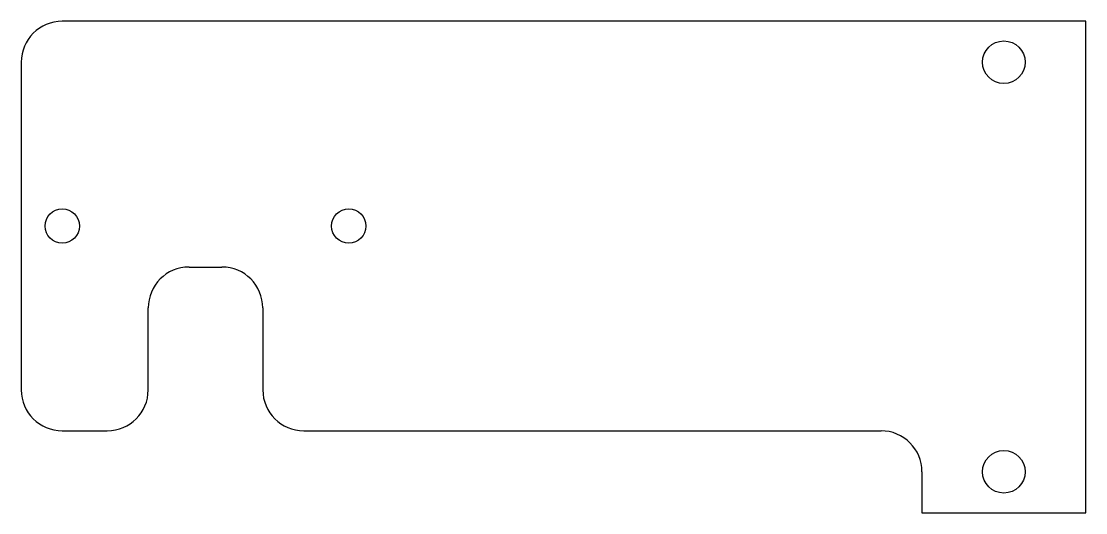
# Model space of a CAD drawing. Header units: millimetres. Extents: x -120 to 10, y -55 to 5.
import ezdxf

# ---------------------------------------------------------------- set-up
doc = ezdxf.new("R2010")
doc.units = ezdxf.units.MM
doc.layers.get('0').update_dxf_attribs({"linetype": 'CONTINUOUS'})

msp = doc.modelspace()

# ---------------------------------------------------------------- linework, layer by layer
for p, q in [((10, 5), (-115, 5)), ((10, -55), (10, 5)), ((-120, 0), (-120, -40)), ((-99.5, -25), (-95.5, -25)), ((-104.5, -40), (-104.5, -30)), ((-90.5, -30), (-90.5, -40)), ((-115, -45), (-109.5, -45)), ((-85.5, -45), (-15, -45)), ((-10, -50), (-10, -55)), ((-10, -55), (10, -55))]:
    msp.add_line(p, q)
for centre, radius in [((0, 0), 2.6), ((-115, -20), 2.1), ((-80, -20), 2.1), ((0, -50), 2.6)]:
    msp.add_circle(centre, radius)
for centre, start, end in [((-115, 0), 90, 180), ((-99.5, -30), 90, 180), ((-95.5, -30), 0, 90), ((-115, -40), 180, 270), ((-109.5, -40), 270, 360), ((-85.5, -40), 180, 270), ((-15, -50), 0, 90)]:
    msp.add_arc(centre, 5, start, end)

doc.saveas('drawing.dxf')
